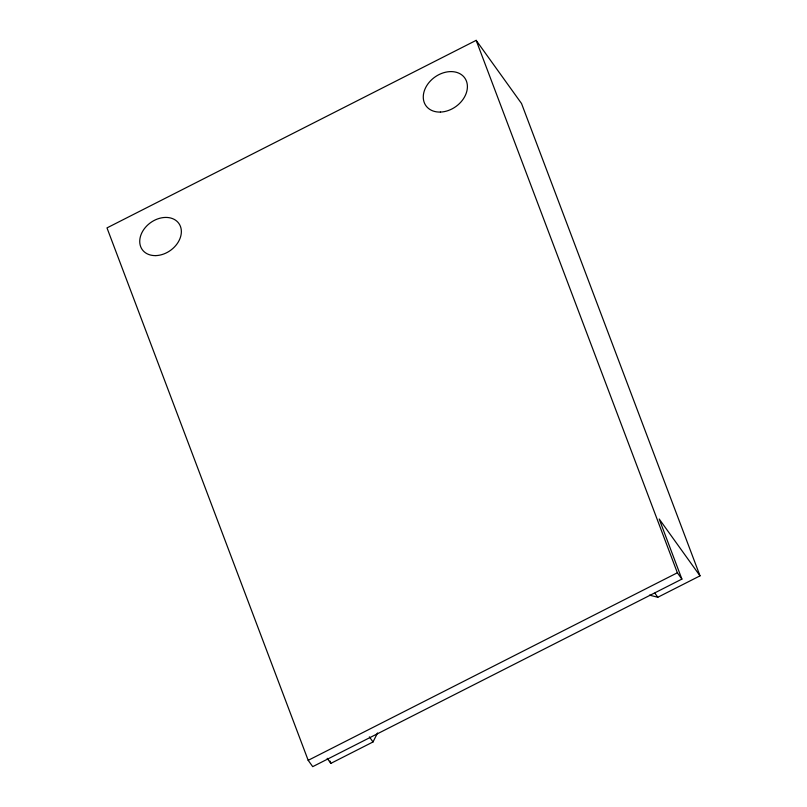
<?xml version="1.0" encoding="UTF-8"?>
<svg xmlns="http://www.w3.org/2000/svg" width="807" height="807" viewBox="0 0 807 807"><rect width="100%" height="100%" fill="white"/><g stroke="black" fill="none" stroke-linecap="round" stroke-linejoin="round"><path stroke-width="1.21" d="M327.188 758.318L330.83 763.392L373.016 741.956L377.535 732.978M700.012 575.845L521.534 103.518L476.17 40.35L106.988 227.897L308.183 760.335L312.723 766.65L681.895 579.103L659.188 518.992L700.012 575.845L657.816 597.271L649.464 595.132M308.183 760.335L677.366 572.788L681.895 579.103M654.891 593.195L657.816 597.271M369.364 736.862L373.016 741.956M476.17 40.35L677.366 572.788M329.942 761.031L330.83 763.392M440.41 112.072A23.867 18.097 -35.7 0 0 466.436 81.124A23.867 18.097 -35.7 0 0 429.173 82.324A23.867 18.097 -35.7 0 0 440.41 112.072M155.892 255.607A22.515 17.078 -35.7 0 0 180.445 226.414A22.515 17.078 -35.7 0 0 145.29 227.544A22.515 17.078 -35.7 0 0 155.892 255.607"/></g></svg>
